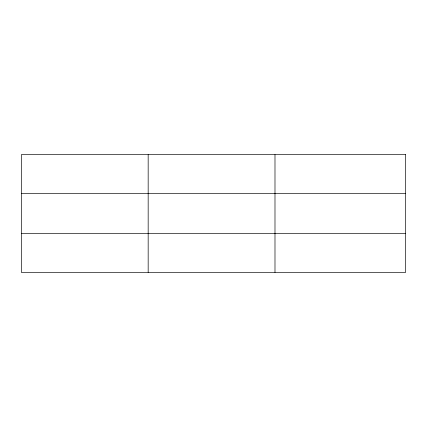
<?xml version="1.0" encoding="UTF-8"?>
<svg xmlns="http://www.w3.org/2000/svg" width="427" height="427" viewBox="0 0 427 427"><rect width="100%" height="100%" fill="white"/><g stroke="black" fill="none" stroke-linecap="round" stroke-linejoin="round"><path stroke-width="0.64" d="M148.169 272.373L148.169 154.627M274.988 272.373L274.988 154.627M21.35 193.484L405.65 193.484M21.35 233.516L405.65 233.516M405.65 154.627L405.65 272.373L21.35 272.373L21.35 154.627L405.65 154.627"/></g></svg>
